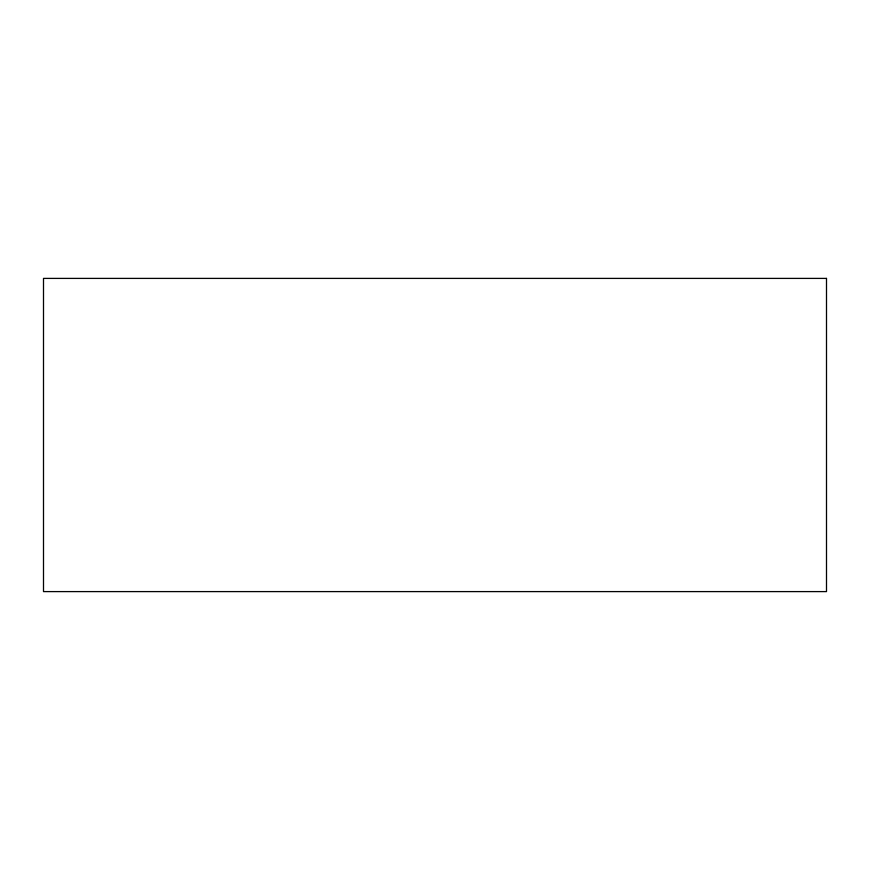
<?xml version="1.0" encoding="UTF-8"?>
<svg xmlns="http://www.w3.org/2000/svg" width="870" height="870" viewBox="0 0 870 870"><rect width="100%" height="100%" fill="white"/><g stroke="black" fill="none" stroke-linecap="round" stroke-linejoin="round"><path stroke-width="1.3" d="M826.5 278.4L43.5 278.4L43.5 591.6L826.5 591.6L826.5 278.4"/></g></svg>
